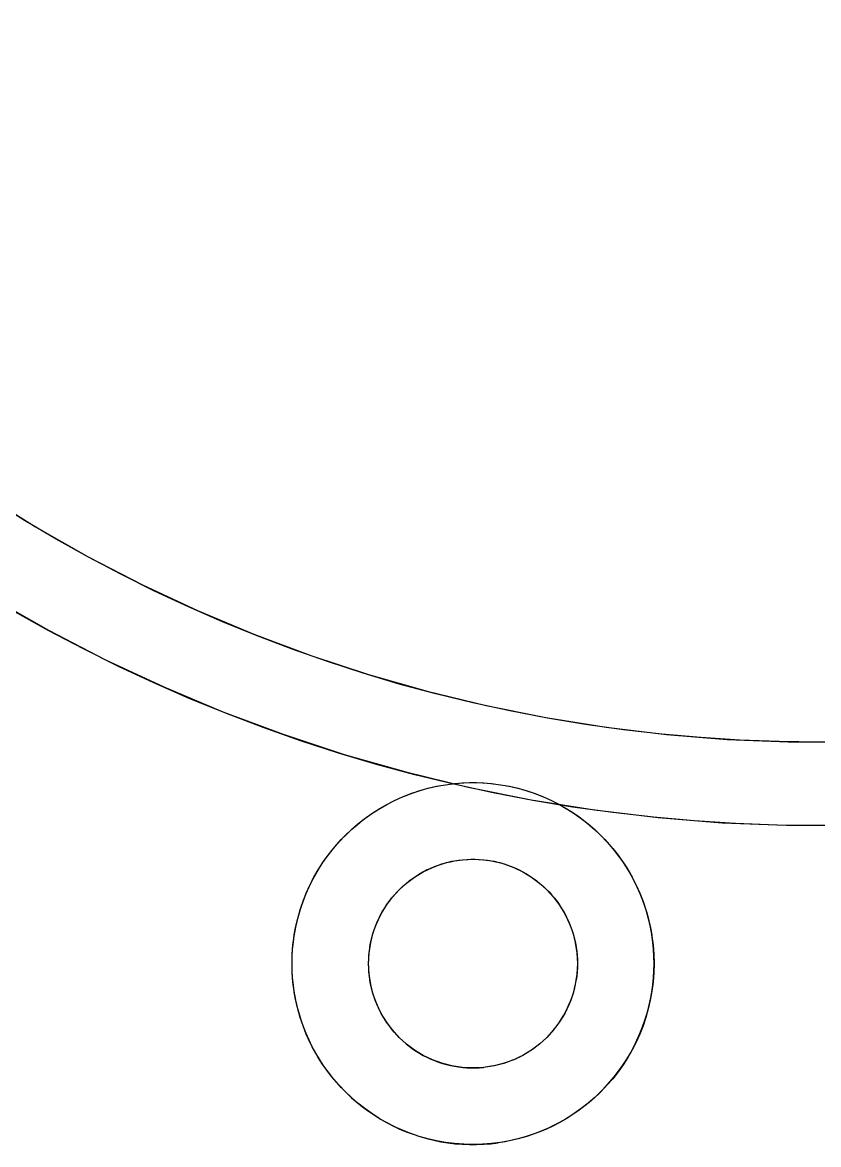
# Model space of a CAD drawing. Header units: millimetres. Extents: x -70 to 246, y -216 to 66.
# Drawn here: x -17.16 to 0, y -41.67 to -17.49 of the extents above; entities that cross this region are included whole.
import ezdxf

# ---------------------------------------------------------------- set-up
doc = ezdxf.new("R2010")
doc.units = ezdxf.units.MM
doc.layers.add('TOP_XY', color=7, linetype='Continuous')

msp = doc.modelspace()

# ---------------------------------------------------------------- linework, layer by layer
for centre, radius in [((0, 0), 34.8), ((0, 0), 33), ((-7.446, -37.773), 3.9), ((-7.446, -37.773), 2.25)]:
    msp.add_circle(centre, radius)
at = {"layer": 'TOP_XY'}
for p, q in [((-17.991, -27.664), (-16.877, -28.358)), ((-16.877, -28.358), (-15.737, -29.006)), ((-15.737, -29.006), (-14.571, -29.609)), ((-14.571, -29.609), (-13.382, -30.165)), ((-17.798, -29.904), (-16.595, -30.588)), ((-13.382, -30.165), (-12.173, -30.673)), ((-16.595, -30.588), (-15.366, -31.224)), ((-12.173, -30.673), (-10.943, -31.133)), ((-10.943, -31.133), (-9.697, -31.543)), ((-15.366, -31.224), (-14.112, -31.81)), ((-9.697, -31.543), (-8.435, -31.904)), ((-14.112, -31.81), (-12.836, -32.346)), ((-8.435, -31.904), (-7.16, -32.214)), ((-12.836, -32.346), (-11.54, -32.831)), ((-7.16, -32.214), (-5.874, -32.473)), ((-5.874, -32.473), (-4.578, -32.681)), ((-11.54, -32.831), (-10.226, -33.264)), ((-4.578, -32.681), (-3.275, -32.837)), ((-3.275, -32.837), (-1.967, -32.941)), ((-1.967, -32.941), (-0.656, -32.993)), ((-0.656, -32.993), (0.656, -32.993)), ((-10.226, -33.264), (-8.895, -33.644)), ((-8.895, -33.644), (-7.551, -33.971)), ((-8.884, -34.148), (-8.739, -34.094)), ((-8.739, -34.094), (-8.592, -34.045)), ((-8.592, -34.045), (-8.443, -34.003)), ((-8.443, -34.003), (-8.292, -33.966)), ((-8.292, -33.966), (-8.14, -33.935)), ((-8.14, -33.935), (-7.987, -33.911)), ((-7.987, -33.911), (-7.833, -33.892)), ((-7.833, -33.892), (-7.678, -33.88)), ((-7.678, -33.88), (-7.523, -33.874)), ((-7.551, -33.971), (-6.194, -34.244)), ((-7.523, -33.874), (-7.368, -33.874)), ((-7.368, -33.874), (-7.213, -33.88)), ((-7.213, -33.88), (-7.059, -33.892)), ((-7.059, -33.892), (-6.905, -33.911)), ((-6.905, -33.911), (-6.752, -33.935)), ((-6.752, -33.935), (-6.6, -33.966)), ((-6.6, -33.966), (-6.449, -34.003)), ((-6.449, -34.003), (-6.3, -34.045)), ((-6.3, -34.045), (-6.153, -34.094)), ((-6.153, -34.094), (-6.007, -34.148)), ((-9.306, -34.345), (-9.168, -34.274)), ((-9.168, -34.274), (-9.027, -34.208)), ((-9.027, -34.208), (-8.884, -34.148)), ((-6.194, -34.244), (-4.828, -34.463)), ((-6.007, -34.148), (-5.864, -34.208)), ((-5.864, -34.208), (-5.724, -34.274)), ((-5.724, -34.274), (-5.586, -34.345)), ((-9.7, -34.591), (-9.572, -34.504)), ((-9.572, -34.504), (-9.44, -34.422)), ((-9.44, -34.422), (-9.306, -34.345)), ((-5.586, -34.345), (-5.451, -34.422)), ((-5.451, -34.422), (-5.32, -34.504)), ((-5.32, -34.504), (-5.191, -34.591)), ((-4.828, -34.463), (-3.454, -34.628)), ((-10.063, -34.882), (-9.946, -34.78)), ((-9.946, -34.78), (-9.825, -34.683)), ((-9.825, -34.683), (-9.7, -34.591)), ((-5.191, -34.591), (-5.067, -34.683)), ((-5.067, -34.683), (-4.946, -34.78)), ((-4.946, -34.78), (-4.829, -34.882)), ((-3.454, -34.628), (-2.075, -34.738)), ((-2.075, -34.738), (-0.692, -34.793)), ((-0.692, -34.793), (0.692, -34.793)), ((-10.285, -35.099), (-10.176, -34.988)), ((-10.176, -34.988), (-10.063, -34.882)), ((-4.829, -34.882), (-4.716, -34.988)), ((-4.716, -34.988), (-4.607, -35.099)), ((-10.488, -35.333), (-10.389, -35.214)), ((-10.389, -35.214), (-10.285, -35.099)), ((-4.607, -35.099), (-4.503, -35.214)), ((-4.503, -35.214), (-4.404, -35.333)), ((-10.672, -35.582), (-10.583, -35.456)), ((-10.583, -35.456), (-10.488, -35.333)), ((-7.846, -35.559), (-7.758, -35.545)), ((-7.758, -35.545), (-7.669, -35.534)), ((-7.669, -35.534), (-7.58, -35.527)), ((-7.58, -35.527), (-7.491, -35.524)), ((-7.491, -35.524), (-7.401, -35.524)), ((-7.401, -35.524), (-7.312, -35.527)), ((-7.312, -35.527), (-7.223, -35.534)), ((-7.223, -35.534), (-7.134, -35.545)), ((-7.134, -35.545), (-7.045, -35.559)), ((-4.404, -35.333), (-4.309, -35.456)), ((-4.309, -35.456), (-4.219, -35.582)), ((-10.836, -35.846), (-10.757, -35.712)), ((-10.757, -35.712), (-10.672, -35.582)), ((-8.439, -35.754), (-8.519, -35.795)), ((-8.439, -35.754), (-8.358, -35.716)), ((-8.358, -35.716), (-8.276, -35.682)), ((-8.276, -35.682), (-8.192, -35.65)), ((-8.192, -35.65), (-8.107, -35.622)), ((-8.107, -35.622), (-8.021, -35.598)), ((-8.021, -35.598), (-7.934, -35.577)), ((-7.934, -35.577), (-7.846, -35.559)), ((-7.045, -35.559), (-6.958, -35.577)), ((-6.958, -35.577), (-6.871, -35.598)), ((-6.871, -35.598), (-6.785, -35.622)), ((-6.785, -35.622), (-6.7, -35.65)), ((-6.7, -35.65), (-6.616, -35.682)), ((-6.616, -35.682), (-6.533, -35.716)), ((-6.533, -35.716), (-6.452, -35.754)), ((-6.452, -35.754), (-6.373, -35.795)), ((-4.219, -35.582), (-4.135, -35.712)), ((-4.135, -35.712), (-4.056, -35.846)), ((-10.979, -36.121), (-10.91, -35.982)), ((-10.91, -35.982), (-10.836, -35.846)), ((-8.888, -36.046), (-8.819, -35.99)), ((-8.819, -35.99), (-8.747, -35.937)), ((-8.747, -35.937), (-8.673, -35.887)), ((-8.673, -35.887), (-8.597, -35.84)), ((-8.519, -35.795), (-8.597, -35.84)), ((-6.373, -35.795), (-6.295, -35.84)), ((-6.295, -35.84), (-6.219, -35.887)), ((-6.219, -35.887), (-6.145, -35.937)), ((-6.145, -35.937), (-6.073, -35.99)), ((-6.073, -35.99), (-6.003, -36.046)), ((-4.056, -35.846), (-3.982, -35.982)), ((-3.982, -35.982), (-3.913, -36.121)), ((-11.099, -36.407), (-11.042, -36.263)), ((-11.042, -36.263), (-10.979, -36.121)), ((-9.144, -36.297), (-9.084, -36.23)), ((-9.084, -36.23), (-9.021, -36.166)), ((-9.021, -36.166), (-8.956, -36.105)), ((-8.956, -36.105), (-8.888, -36.046)), ((-6.003, -36.046), (-5.936, -36.105)), ((-5.936, -36.105), (-5.871, -36.166)), ((-5.871, -36.166), (-5.808, -36.23)), ((-5.808, -36.23), (-5.748, -36.297)), ((-3.913, -36.121), (-3.85, -36.263)), ((-3.85, -36.263), (-3.793, -36.407)), ((-11.15, -36.553), (-11.099, -36.407)), ((-9.356, -36.584), (-9.307, -36.509)), ((-9.307, -36.509), (-9.256, -36.436)), ((-9.256, -36.436), (-9.201, -36.365)), ((-9.201, -36.365), (-9.144, -36.297)), ((-5.748, -36.297), (-5.691, -36.365)), ((-5.691, -36.365), (-5.636, -36.436)), ((-5.636, -36.436), (-5.584, -36.509)), ((-5.584, -36.509), (-5.536, -36.584)), ((-3.793, -36.407), (-3.742, -36.553)), ((-11.235, -36.851), (-11.196, -36.701)), ((-11.196, -36.701), (-11.15, -36.553)), ((-9.484, -36.82), (-9.445, -36.74)), ((-9.445, -36.74), (-9.402, -36.661)), ((-9.402, -36.661), (-9.356, -36.584)), ((-5.536, -36.584), (-5.49, -36.661)), ((-5.49, -36.661), (-5.447, -36.74)), ((-5.447, -36.74), (-5.408, -36.82)), ((-3.742, -36.553), (-3.696, -36.701)), ((-3.696, -36.701), (-3.656, -36.851)), ((-11.269, -37.003), (-11.235, -36.851)), ((-9.583, -37.069), (-9.553, -36.985)), ((-9.553, -36.985), (-9.52, -36.902)), ((-9.52, -36.902), (-9.484, -36.82)), ((-5.408, -36.82), (-5.371, -36.902)), ((-5.371, -36.902), (-5.338, -36.985)), ((-5.338, -36.985), (-5.309, -37.069)), ((-3.656, -36.851), (-3.623, -37.003)), ((-11.318, -37.309), (-11.297, -37.155)), ((-11.297, -37.155), (-11.269, -37.003)), ((-9.632, -37.241), (-9.609, -37.155)), ((-9.609, -37.155), (-9.583, -37.069)), ((-5.309, -37.069), (-5.283, -37.155)), ((-5.283, -37.155), (-5.26, -37.241)), ((-3.623, -37.003), (-3.595, -37.155)), ((-3.574, -37.309), (-3.595, -37.155)), ((-11.343, -37.618), (-11.334, -37.463)), ((-11.334, -37.463), (-11.318, -37.309)), ((-9.68, -37.505), (-9.667, -37.417)), ((-9.667, -37.417), (-9.652, -37.329)), ((-9.652, -37.329), (-9.632, -37.241)), ((-5.26, -37.241), (-5.24, -37.329)), ((-5.24, -37.329), (-5.224, -37.417)), ((-5.224, -37.417), (-5.212, -37.505)), ((-3.558, -37.463), (-3.574, -37.309)), ((-3.549, -37.618), (-3.558, -37.463)), ((-11.346, -37.773), (-11.343, -37.618)), ((-9.696, -37.773), (-9.694, -37.684)), ((-9.694, -37.684), (-9.689, -37.594)), ((-9.689, -37.594), (-9.68, -37.505)), ((-5.212, -37.505), (-5.203, -37.594)), ((-5.203, -37.594), (-5.198, -37.684)), ((-5.198, -37.684), (-5.196, -37.773)), ((-3.546, -37.773), (-3.549, -37.618)), ((-11.343, -37.928), (-11.346, -37.773)), ((-11.334, -38.083), (-11.343, -37.928)), ((-9.694, -37.863), (-9.696, -37.773)), ((-9.689, -37.952), (-9.694, -37.863)), ((-9.68, -38.041), (-9.689, -37.952)), ((-5.203, -37.952), (-5.212, -38.041)), ((-5.198, -37.863), (-5.203, -37.952)), ((-5.196, -37.773), (-5.198, -37.863)), ((-3.558, -38.083), (-3.549, -37.928)), ((-3.549, -37.928), (-3.546, -37.773)), ((-11.318, -38.237), (-11.334, -38.083)), ((-9.667, -38.13), (-9.68, -38.041)), ((-9.652, -38.218), (-9.667, -38.13)), ((-5.24, -38.218), (-5.224, -38.13)), ((-5.212, -38.041), (-5.224, -38.13)), ((-3.574, -38.237), (-3.558, -38.083)), ((-11.297, -38.391), (-11.318, -38.237)), ((-11.269, -38.543), (-11.297, -38.391)), ((-9.632, -38.305), (-9.652, -38.218)), ((-9.609, -38.391), (-9.632, -38.305)), ((-9.583, -38.477), (-9.609, -38.391)), ((-5.283, -38.391), (-5.309, -38.477)), ((-5.26, -38.305), (-5.283, -38.391)), ((-5.26, -38.305), (-5.24, -38.218)), ((-3.623, -38.543), (-3.595, -38.391)), ((-3.595, -38.391), (-3.574, -38.237)), ((-11.235, -38.695), (-11.269, -38.543)), ((-9.553, -38.561), (-9.583, -38.477)), ((-9.52, -38.644), (-9.553, -38.561)), ((-9.484, -38.726), (-9.52, -38.644)), ((-5.408, -38.726), (-5.371, -38.644)), ((-5.338, -38.561), (-5.371, -38.644)), ((-5.309, -38.477), (-5.338, -38.561)), ((-3.656, -38.695), (-3.623, -38.543)), ((-11.196, -38.845), (-11.235, -38.695)), ((-11.15, -38.993), (-11.196, -38.845)), ((-9.445, -38.807), (-9.484, -38.726)), ((-9.402, -38.885), (-9.445, -38.807)), ((-9.356, -38.962), (-9.402, -38.885)), ((-5.536, -38.962), (-5.49, -38.885)), ((-5.49, -38.885), (-5.447, -38.807)), ((-5.447, -38.807), (-5.408, -38.726)), ((-3.742, -38.993), (-3.696, -38.845)), ((-3.696, -38.845), (-3.656, -38.695)), ((-11.099, -39.139), (-11.15, -38.993)), ((-11.042, -39.283), (-11.099, -39.139)), ((-9.307, -39.037), (-9.356, -38.962)), ((-9.256, -39.11), (-9.307, -39.037)), ((-9.201, -39.181), (-9.256, -39.11)), ((-5.691, -39.181), (-5.636, -39.11)), ((-5.636, -39.11), (-5.584, -39.037)), ((-5.584, -39.037), (-5.536, -38.962)), ((-3.85, -39.283), (-3.793, -39.139)), ((-3.793, -39.139), (-3.742, -38.993)), ((-10.979, -39.425), (-11.042, -39.283)), ((-9.144, -39.25), (-9.201, -39.181)), ((-9.084, -39.316), (-9.144, -39.25)), ((-9.021, -39.38), (-9.084, -39.316)), ((-9.021, -39.38), (-8.956, -39.441)), ((-5.871, -39.38), (-5.936, -39.441)), ((-5.871, -39.38), (-5.808, -39.316)), ((-5.808, -39.316), (-5.748, -39.25)), ((-5.748, -39.25), (-5.691, -39.181)), ((-3.913, -39.425), (-3.85, -39.283)), ((-10.91, -39.564), (-10.979, -39.425)), ((-10.836, -39.701), (-10.91, -39.564)), ((-8.956, -39.441), (-8.888, -39.5)), ((-8.888, -39.5), (-8.819, -39.556)), ((-8.819, -39.556), (-8.747, -39.609)), ((-8.747, -39.609), (-8.673, -39.659)), ((-6.145, -39.609), (-6.219, -39.659)), ((-6.073, -39.556), (-6.145, -39.609)), ((-6.003, -39.5), (-6.073, -39.556)), ((-5.936, -39.441), (-6.003, -39.5)), ((-4.056, -39.701), (-3.982, -39.564)), ((-3.982, -39.564), (-3.913, -39.425)), ((-10.757, -39.834), (-10.836, -39.701)), ((-10.672, -39.964), (-10.757, -39.834)), ((-8.673, -39.659), (-8.597, -39.707)), ((-8.597, -39.707), (-8.519, -39.751)), ((-8.519, -39.751), (-8.439, -39.792)), ((-8.439, -39.792), (-8.358, -39.83)), ((-8.358, -39.83), (-8.276, -39.864)), ((-8.276, -39.864), (-8.192, -39.896)), ((-8.192, -39.896), (-8.107, -39.924)), ((-6.7, -39.896), (-6.785, -39.924)), ((-6.616, -39.864), (-6.7, -39.896)), ((-6.533, -39.83), (-6.616, -39.864)), ((-6.452, -39.792), (-6.533, -39.83)), ((-6.373, -39.751), (-6.452, -39.792)), ((-6.295, -39.707), (-6.373, -39.751)), ((-6.219, -39.659), (-6.295, -39.707)), ((-4.219, -39.964), (-4.135, -39.834)), ((-4.135, -39.834), (-4.056, -39.701)), ((-10.583, -40.091), (-10.672, -39.964)), ((-10.488, -40.213), (-10.583, -40.091)), ((-8.107, -39.924), (-8.021, -39.948)), ((-8.021, -39.948), (-7.934, -39.97)), ((-7.934, -39.97), (-7.846, -39.987)), ((-7.846, -39.987), (-7.758, -40.001)), ((-7.758, -40.001), (-7.669, -40.012)), ((-7.669, -40.012), (-7.58, -40.019)), ((-7.58, -40.019), (-7.491, -40.023)), ((-7.491, -40.023), (-7.401, -40.023)), ((-7.401, -40.023), (-7.312, -40.019)), ((-7.312, -40.019), (-7.223, -40.012)), ((-7.134, -40.001), (-7.223, -40.012)), ((-7.045, -39.987), (-7.134, -40.001)), ((-6.958, -39.97), (-7.045, -39.987)), ((-6.871, -39.948), (-6.958, -39.97)), ((-6.785, -39.924), (-6.871, -39.948)), ((-4.404, -40.213), (-4.309, -40.091)), ((-4.309, -40.091), (-4.219, -39.964)), ((-10.389, -40.332), (-10.488, -40.213)), ((-10.285, -40.447), (-10.389, -40.332)), ((-4.607, -40.447), (-4.503, -40.332)), ((-4.503, -40.332), (-4.404, -40.213)), ((-10.176, -40.558), (-10.285, -40.447)), ((-10.176, -40.558), (-10.063, -40.664)), ((-4.716, -40.558), (-4.829, -40.664)), ((-4.607, -40.447), (-4.716, -40.558)), ((-10.063, -40.664), (-9.946, -40.766)), ((-9.946, -40.766), (-9.825, -40.863)), ((-9.825, -40.863), (-9.7, -40.955)), ((-5.067, -40.863), (-5.191, -40.955)), ((-4.946, -40.766), (-5.067, -40.863)), ((-4.829, -40.664), (-4.946, -40.766)), ((-9.7, -40.955), (-9.572, -41.043)), ((-9.572, -41.043), (-9.44, -41.124)), ((-5.32, -41.043), (-5.451, -41.124)), ((-5.191, -40.955), (-5.32, -41.043)), ((-9.44, -41.124), (-9.306, -41.201)), ((-9.306, -41.201), (-9.168, -41.272)), ((-9.168, -41.272), (-9.027, -41.338)), ((-9.027, -41.338), (-8.884, -41.398)), ((-5.864, -41.338), (-6.007, -41.398)), ((-5.724, -41.272), (-5.864, -41.338)), ((-5.586, -41.201), (-5.724, -41.272)), ((-5.451, -41.124), (-5.586, -41.201)), ((-8.884, -41.398), (-8.739, -41.452)), ((-8.739, -41.452), (-8.592, -41.501)), ((-8.592, -41.501), (-8.443, -41.544)), ((-8.443, -41.544), (-8.292, -41.58)), ((-8.292, -41.58), (-8.14, -41.611)), ((-6.6, -41.58), (-6.752, -41.611)), ((-6.449, -41.544), (-6.6, -41.58)), ((-6.3, -41.501), (-6.449, -41.544)), ((-6.153, -41.452), (-6.3, -41.501)), ((-6.007, -41.398), (-6.153, -41.452)), ((-8.14, -41.611), (-7.987, -41.635)), ((-7.987, -41.635), (-7.833, -41.654)), ((-7.833, -41.654), (-7.678, -41.666)), ((-7.678, -41.666), (-7.523, -41.672)), ((-7.523, -41.672), (-7.368, -41.672)), ((-7.368, -41.672), (-7.213, -41.666)), ((-7.213, -41.666), (-7.059, -41.654)), ((-7.059, -41.654), (-6.905, -41.635)), ((-6.752, -41.611), (-6.905, -41.635))]:
    msp.add_line(p, q, dxfattribs=at)

doc.saveas('drawing.dxf')
